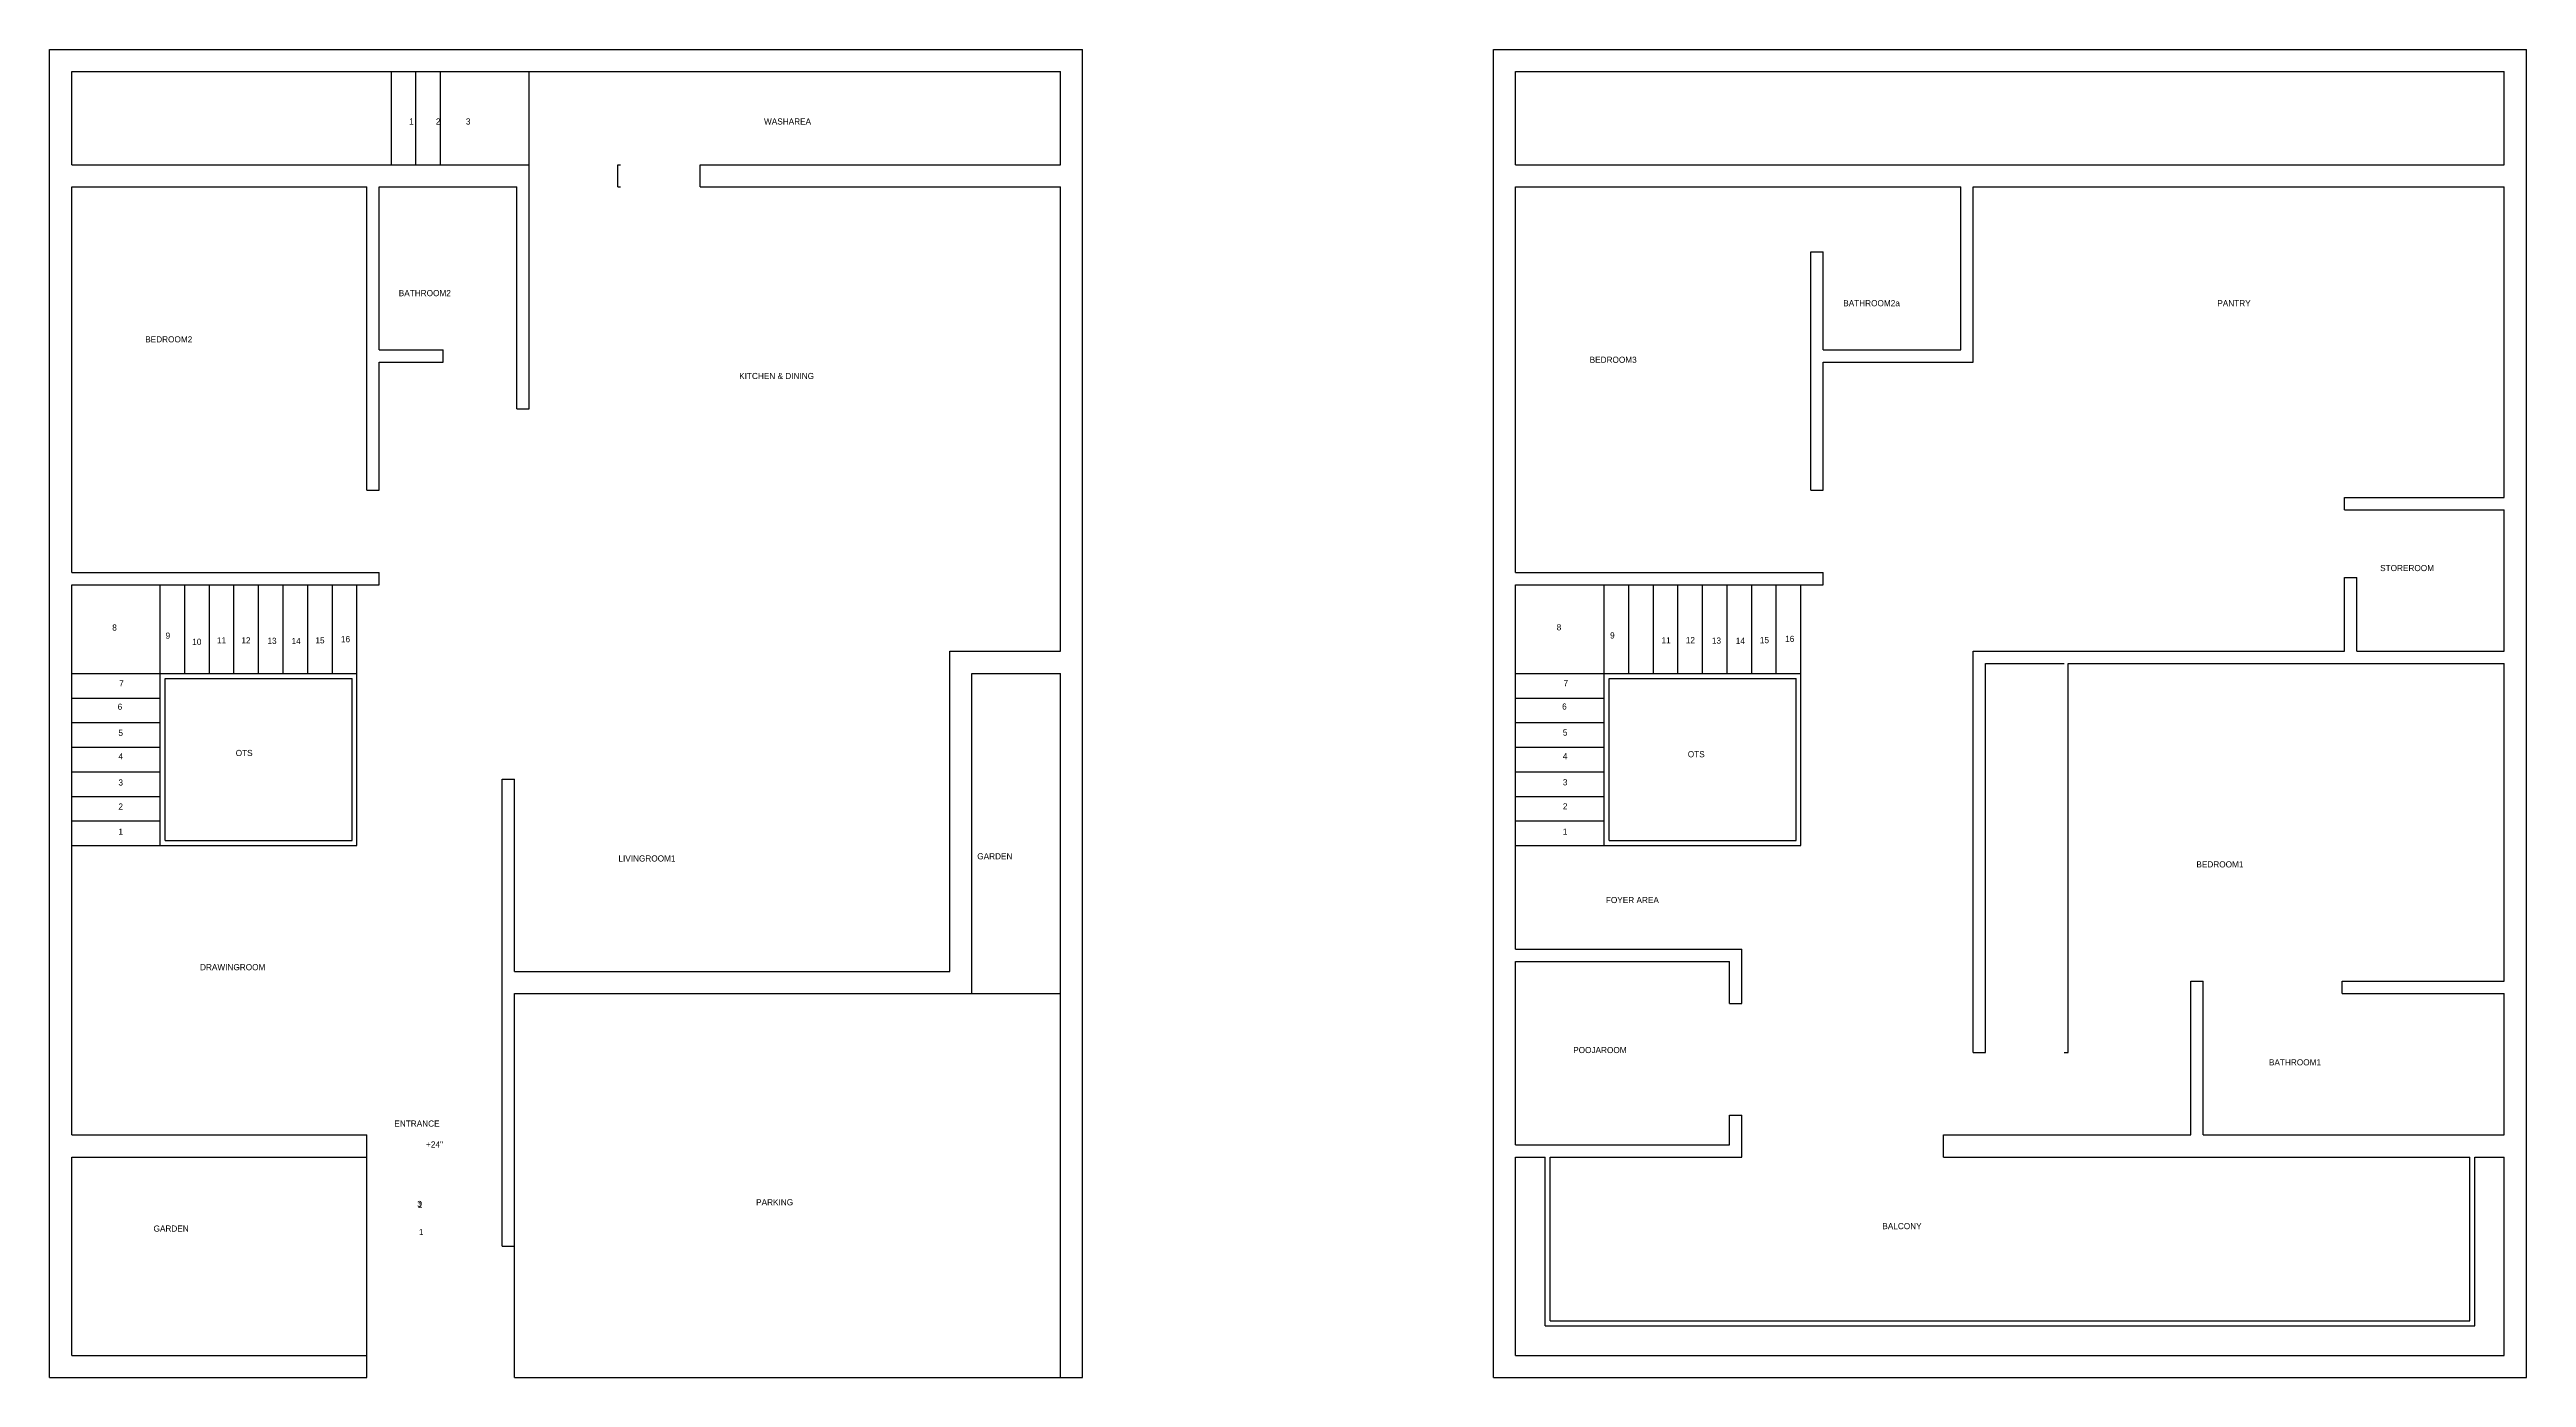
# Model space of a CAD drawing. Header units: metres. Extents: x 0 to 1007, y 0 to 540.
import ezdxf

# ---------------------------------------------------------------- set-up
doc = ezdxf.new("R2010")
doc.units = ezdxf.units.M
for name, color, linetype in [('Balcony', 7, 'Continuous'), ('BathRoom1', 7, 'Continuous'), ('BathRoom2', 7, 'Continuous'), ('BathRoom2a', 7, 'Continuous'), ('BedRoom1', 7, 'Continuous'), ('BedRoom3', 7, 'Continuous'), ('Boundary', 7, 'Continuous'), ('DrawingRoom', 7, 'Continuous'), ('Entrance_Staircase', 7, 'Continuous'), ('EntranceStairs', 7, 'Continuous'), ('FoyerArea', 7, 'Continuous'), ('Garden', 7, 'Continuous'), ('Kitchen & Dining', 7, 'Continuous'), ('LivingRoom1', 7, 'Continuous'), ('OTS', 7, 'Continuous'), ('Pantry', 7, 'Continuous'), ('Parking', 7, 'Continuous'), ('PoojaRoom', 7, 'Continuous'), ('Staircase', 7, 'Continuous'), ('StoreRoom', 7, 'Continuous'), ('WashArea', 7, 'Continuous'), ('WashArea_Staircase', 7, 'Continuous')]:
    doc.layers.add(name, color=color, linetype=linetype)

msp = doc.modelspace()

# ---------------------------------------------------------------- linework, layer by layer
at = {"layer": 'Balcony'}
for p, q in [((9, 493.1), (9, 531)), ((9, 531), (139, 531)), ((9, 493.1), (139, 493.1)), ((688.1, 89.6), (688.1, 106.6)), ((770.1, 89.6), (770.1, 98.6)), ((608.1, 21), (608.1, 89.6)), ((610.1, 23), (610.1, 89.6)), ((610.1, 89.6), (688.1, 89.6)), ((770.1, 89.6), (984.1, 89.6)), ((984.1, 23), (984.1, 89.6)), ((986.1, 21), (986.1, 89.6)), ((608.1, 21), (986.1, 21)), ((610.1, 23), (984.1, 23))]:
    msp.add_line(p, q, dxfattribs=at)
at = {"layer": 'BathRoom1'}
for p, q in [((875.7, 98.6), (875.7, 161.1)), ((932.1, 156.1), (932.1, 161.1)), ((932.1, 156.1), (998.1, 156.1)), ((998.1, 98.6), (998.1, 156.1)), ((875.7, 98.6), (998.1, 98.6))]:
    msp.add_line(p, q, dxfattribs=at)
at = {"layer": 'BathRoom2'}
for p, q in [((9, 327.3), (9, 484.1)), ((9, 484.1), (129, 484.1)), ((129, 360.8), (129, 484.1)), ((134, 417.9), (134, 484.1)), ((134, 484.1), (190, 484.1)), ((190, 393.9), (190, 484.1)), ((134, 417.9), (160, 417.9)), ((160, 412.9), (160, 417.9)), ((134, 412.9), (160, 412.9)), ((129, 360.8), (134, 360.8)), ((9, 327.3), (134, 327.3))]:
    msp.add_line(p, q, dxfattribs=at)
at = {"layer": 'BathRoom2a'}
for p, q in [((716.1, 484.1), (777.1, 484.1)), ((777.1, 417.9), (777.1, 484.1)), ((716.1, 457.8), (721.1, 457.8)), ((721.1, 417.9), (721.1, 457.8)), ((721.1, 417.9), (777.1, 417.9))]:
    msp.add_line(p, q, dxfattribs=at)
at = {"layer": 'BedRoom1'}
for p, q in [((134, 322.3), (134, 327.3)), ((721.1, 322.3), (721.1, 327.3)), ((787.1, 132.1), (787.1, 290.3)), ((787.1, 290.3), (819.1, 290.3)), ((820.7, 132.1), (820.7, 290.3)), ((820.7, 290.3), (998.1, 290.3)), ((998.1, 161.1), (998.1, 290.3)), ((870.7, 98.6), (870.7, 161.1)), ((870.7, 161.1), (875.7, 161.1)), ((932.1, 161.1), (998.1, 161.1)), ((770.1, 98.6), (870.7, 98.6))]:
    msp.add_line(p, q, dxfattribs=at)
at = {"layer": 'BedRoom3'}
for p, q in [((596.1, 327.3), (596.1, 484.1)), ((596.1, 484.1), (716.1, 484.1)), ((716.1, 360.8), (716.1, 457.8)), ((716.1, 360.8), (721.1, 360.8)), ((596.1, 327.3), (721.1, 327.3)), ((782.1, 132.1), (787.1, 132.1)), ((819.1, 132.1), (820.7, 132.1))]:
    msp.add_line(p, q, dxfattribs=at)
at = {"layer": 'Boundary'}
for p, q in [((0, 0), (0, 540)), ((0, 540), (420, 540)), ((420, 0), (420, 540)), ((587.1, 0), (587.1, 540)), ((587.1, 540), (1007.1, 540)), ((1007.1, 0), (1007.1, 540)), ((596.1, 493.1), (596.1, 531)), ((596.1, 531), (998.1, 531)), ((998.1, 493.1), (998.1, 531)), ((596.1, 493.1), (998.1, 493.1)), ((596.1, 9), (596.1, 89.6)), ((596.1, 89.6), (608.1, 89.6)), ((986.1, 89.6), (998.1, 89.6)), ((998.1, 9), (998.1, 89.6)), ((0, 0), (129, 0)), ((129, 0), (129, 9)), ((411, 0), (420, 0)), ((587.1, 0), (1007.1, 0)), ((596.1, 9), (998.1, 9))]:
    msp.add_line(p, q, dxfattribs=at)
at = {"layer": 'DrawingRoom'}
for p, q in [((184, 98), (184, 243.3)), ((9, 98.6), (9, 216.3)), ((9, 98.6), (129, 98.6))]:
    msp.add_line(p, q, dxfattribs=at)
at = {"layer": 'Entrance_Staircase'}
for p, q in [((129, 53.4), (129, 98.6)), ((184, 53.4), (184, 98))]:
    msp.add_line(p, q, dxfattribs=at)
at = {"layer": 'EntranceStairs'}
msp.add_line((184, 53.4), (189, 53.4), dxfattribs=at)
at = {"layer": 'FoyerArea'}
for p, q in [((782.1, 132.1), (782.1, 295.3)), ((596.1, 174.1), (596.1, 216.3)), ((596.1, 174.1), (688.1, 174.1)), ((688.1, 152.1), (688.1, 174.1))]:
    msp.add_line(p, q, dxfattribs=at)
at = {"layer": 'Garden'}
for p, q in [((375, 156.1), (375, 286.3)), ((375, 286.3), (411, 286.3)), ((411, 156.1), (411, 286.3)), ((9, 9), (9, 89.6)), ((9, 89.6), (129, 89.6)), ((129, 9), (129, 53.4)), ((9, 9), (129, 9))]:
    msp.add_line(p, q, dxfattribs=at)
at = {"layer": 'Kitchen & Dining'}
for p, q in [((195, 393.9), (195, 493.1)), ((231, 484.1), (232.1, 484.1)), ((264.6, 484.1), (411, 484.1)), ((411, 295.3), (411, 484.1)), ((134, 360.8), (134, 412.9)), ((190, 393.9), (195, 393.9)), ((366, 295.3), (411, 295.3))]:
    msp.add_line(p, q, dxfattribs=at)
at = {"layer": 'LivingRoom1'}
for p, q in [((366, 165.1), (366, 295.3)), ((184, 243.3), (189, 243.3)), ((189, 165.1), (189, 243.3)), ((189, 165.1), (366, 165.1))]:
    msp.add_line(p, q, dxfattribs=at)
at = {"layer": 'OTS'}
for p, q in [((47, 218.3), (47, 284.3)), ((47, 284.3), (123, 284.3)), ((123, 218.3), (123, 284.3)), ((125, 216.3), (125, 286.3)), ((634.1, 218.3), (634.1, 284.3)), ((634.1, 284.3), (710.1, 284.3)), ((710.1, 218.3), (710.1, 284.3)), ((712.1, 216.3), (712.1, 286.3)), ((45, 216.3), (125, 216.3)), ((47, 218.3), (123, 218.3)), ((632.1, 216.3), (712.1, 216.3)), ((634.1, 218.3), (710.1, 218.3))]:
    msp.add_line(p, q, dxfattribs=at)
at = {"layer": 'Pantry'}
for p, q in [((782.1, 412.9), (782.1, 484.1)), ((782.1, 484.1), (998.1, 484.1)), ((998.1, 357.8), (998.1, 484.1)), ((721.1, 360.8), (721.1, 412.9)), ((721.1, 412.9), (782.1, 412.9)), ((933.1, 357.8), (998.1, 357.8)), ((933.1, 295.3), (933.1, 325.3)), ((782.1, 295.3), (933.1, 295.3))]:
    msp.add_line(p, q, dxfattribs=at)
at = {"layer": 'Parking'}
for p, q in [((189, 0), (189, 156.1)), ((189, 156.1), (411, 156.1)), ((411, 0), (411, 156.1)), ((189, 0), (411, 0))]:
    msp.add_line(p, q, dxfattribs=at)
at = {"layer": 'PoojaRoom'}
for p, q in [((596.1, 94.6), (596.1, 169.1)), ((596.1, 169.1), (683.1, 169.1)), ((683.1, 152.1), (683.1, 169.1)), ((683.1, 152.1), (688.1, 152.1)), ((683.1, 106.6), (688.1, 106.6)), ((683.1, 94.6), (683.1, 106.6)), ((596.1, 94.6), (683.1, 94.6))]:
    msp.add_line(p, q, dxfattribs=at)
at = {"layer": 'Staircase'}
for p, q in [((9, 322.3), (134, 322.3)), ((9, 216.3), (9, 322.3)), ((45, 216.3), (45, 322.3)), ((55, 286.3), (55, 322.3)), ((65, 286.3), (65, 322.3)), ((75, 286.3), (75, 322.3)), ((85, 286.3), (85, 322.3)), ((95, 286.3), (95, 322.3)), ((105, 286.3), (105, 322.3)), ((115, 286.3), (115, 322.3)), ((125, 286.3), (125, 322.3)), ((596.1, 322.3), (721.1, 322.3)), ((596.1, 216.3), (596.1, 322.3)), ((632.1, 216.3), (632.1, 322.3)), ((642.1, 286.3), (642.1, 322.3)), ((652.1, 286.3), (652.1, 322.3)), ((662.1, 286.3), (662.1, 322.3)), ((672.1, 286.3), (672.1, 322.3)), ((682.1, 286.3), (682.1, 322.3)), ((692.1, 286.3), (692.1, 322.3)), ((702.1, 286.3), (702.1, 322.3)), ((712.1, 286.3), (712.1, 322.3)), ((9, 286.3), (125, 286.3)), ((596.1, 286.3), (712.1, 286.3)), ((9, 276.3), (45, 276.3)), ((596.1, 276.3), (632.1, 276.3)), ((9, 266.3), (45, 266.3)), ((596.1, 266.3), (632.1, 266.3)), ((9, 256.3), (45, 256.3)), ((596.1, 256.3), (632.1, 256.3)), ((9, 246.3), (45, 246.3)), ((596.1, 246.3), (632.1, 246.3)), ((9, 236.3), (45, 236.3)), ((596.1, 236.3), (632.1, 236.3)), ((9, 226.3), (45, 226.3)), ((596.1, 226.3), (632.1, 226.3)), ((9, 216.3), (45, 216.3)), ((596.1, 216.3), (632.1, 216.3))]:
    msp.add_line(p, q, dxfattribs=at)
at = {"layer": 'StoreRoom'}
for p, q in [((933.1, 352.8), (933.1, 357.8)), ((933.1, 352.8), (998.1, 352.8)), ((998.1, 295.3), (998.1, 352.8)), ((933.1, 325.3), (938.1, 325.3)), ((938.1, 295.3), (938.1, 325.3)), ((938.1, 295.3), (998.1, 295.3))]:
    msp.add_line(p, q, dxfattribs=at)
at = {"layer": 'WashArea'}
for p, q in [((195, 493.1), (195, 531)), ((195, 531), (411, 531)), ((411, 493.1), (411, 531)), ((231, 484.1), (231, 493.1)), ((231, 493.1), (232.1, 493.1)), ((264.6, 484.1), (264.6, 493.1)), ((264.6, 493.1), (411, 493.1))]:
    msp.add_line(p, q, dxfattribs=at)
at = {"layer": 'WashArea_Staircase'}
for p, q in [((139, 493.1), (139, 531)), ((139, 531), (195, 531)), ((149, 493.1), (149, 531)), ((159, 493.1), (159, 531)), ((139, 493.1), (195, 493.1))]:
    msp.add_line(p, q, dxfattribs=at)

# ---------------------------------------------------------------- texts
at = {"layer": 'Balcony', "insert": (745.2, 62.8), "char_height": 2.5, "attachment_point": 1}
msp.add_mtext('BALCONY', dxfattribs=at)
at = {"layer": 'BathRoom1', "insert": (902.4, 129.4), "char_height": 2.5, "attachment_point": 1}
msp.add_mtext('BATHROOM1', dxfattribs=at)
at = {"layer": 'BathRoom2', "char_height": 2.5, "attachment_point": 1}
for s, insert in [('BATHROOM2', (142, 442.2)), ('BEDROOM2', (38.9, 423.4))]:
    msp.add_mtext(s, dxfattribs=dict(at, insert=insert))
at = {"layer": 'BathRoom2a', "insert": (729.3, 438.1), "char_height": 2.5, "attachment_point": 1}
msp.add_mtext('BATHROOM2a', dxfattribs=at)
at = {"layer": 'BedRoom1', "insert": (872.9, 209.9), "char_height": 2.5, "attachment_point": 1}
msp.add_mtext('BEDROOM1', dxfattribs=at)
at = {"layer": 'BedRoom3', "insert": (626.2, 415.1), "char_height": 2.5, "attachment_point": 1}
msp.add_mtext('BEDROOM3', dxfattribs=at)
at = {"layer": 'DrawingRoom', "insert": (61.2, 168.1), "char_height": 2.5, "attachment_point": 1}
msp.add_mtext('DRAWINGROOM', dxfattribs=at)
at = {"layer": 'Entrance_Staircase', "char_height": 2.5, "attachment_point": 1}
for s, insert in [('ENTRANCE', (140.2, 104.5)), ("+24''", (153.1, 96)), ('3', (149.5, 71.8)), ('2', (149.8, 71.4)), ('1', (150.2, 60.4))]:
    msp.add_mtext(s, dxfattribs=dict(at, insert=insert))
at = {"layer": 'FoyerArea', "insert": (632.8, 195.4), "char_height": 2.5, "attachment_point": 1}
msp.add_mtext('FOYER AREA', dxfattribs=at)
at = {"layer": 'Garden', "char_height": 2.5, "attachment_point": 1}
for insert in [(377.2, 213.2), (42.3, 61.8)]:
    msp.add_mtext('GARDEN', dxfattribs=dict(at, insert=insert))
at = {"layer": 'Kitchen & Dining', "insert": (280.4, 408.5), "char_height": 2.5, "attachment_point": 1}
msp.add_mtext('KITCHEN & DINING', dxfattribs=at)
at = {"layer": 'LivingRoom1', "insert": (231.3, 212.3), "char_height": 2.5, "attachment_point": 1}
msp.add_mtext('LIVINGROOM1', dxfattribs=at)
at = {"layer": 'OTS', "char_height": 2.5, "attachment_point": 1}
for insert in [(75.7, 255.2), (666.1, 254.7)]:
    msp.add_mtext('OTS', dxfattribs=dict(at, insert=insert))
at = {"layer": 'Pantry', "insert": (881.4, 438.1), "char_height": 2.5, "attachment_point": 1}
msp.add_mtext('PANTRY', dxfattribs=at)
at = {"layer": 'Parking', "insert": (287.3, 72.5), "char_height": 2.5, "attachment_point": 1}
msp.add_mtext('PARKING', dxfattribs=at)
at = {"layer": 'PoojaRoom', "insert": (619.5, 134.4), "char_height": 2.5, "attachment_point": 1}
msp.add_mtext('POOJAROOM', dxfattribs=at)
at = {"layer": 'Staircase', "char_height": 2.5, "attachment_point": 1}
for s, insert in [('8', (25.5, 306.2)), ('9', (47.2, 302.9)), ('8', (612.8, 306.3)), ('9', (634.5, 303)), ('10', (58, 300.4)), ('11', (68.1, 301)), ('12', (78, 301)), ('13', (88.6, 300.8)), ('14', (98.4, 300.7)), ('15', (108.1, 301)), ('16', (118.5, 301.5)), ('11', (655.4, 301)), ('12', (665.3, 301.1)), ('13', (675.9, 300.9)), ('14', (685.6, 300.8)), ('15', (695.4, 301.1)), ('16', (705.7, 301.6)), ('7', (28.3, 283.5)), ('7', (615.6, 283.6)), ('6', (27.7, 274)), ('6', (615, 274.1)), ('5', (28, 263.4)), ('5', (615.3, 263.5)), ('4', (28, 253.8)), ('4', (615.3, 253.9)), ('3', (28, 243.2)), ('3', (615.3, 243.3)), ('2', (28, 233.4)), ('2', (615.3, 233.5)), ('1', (28, 223.2)), ('1', (615.3, 223.2))]:
    msp.add_mtext(s, dxfattribs=dict(at, insert=insert))
at = {"layer": 'StoreRoom', "insert": (947.6, 330.4), "char_height": 2.5, "attachment_point": 1}
msp.add_mtext('STOREROOM', dxfattribs=at)
at = {"layer": 'WashArea', "insert": (290.5, 512), "char_height": 2.5, "attachment_point": 1}
msp.add_mtext('WASHAREA', dxfattribs=at)
at = {"layer": 'WashArea_Staircase', "char_height": 2.5, "attachment_point": 1}
for s, insert in [('1', (146.2, 512)), ('2', (157.1, 512)), ('3', (169.3, 512))]:
    msp.add_mtext(s, dxfattribs=dict(at, insert=insert))

doc.saveas('drawing.dxf')
